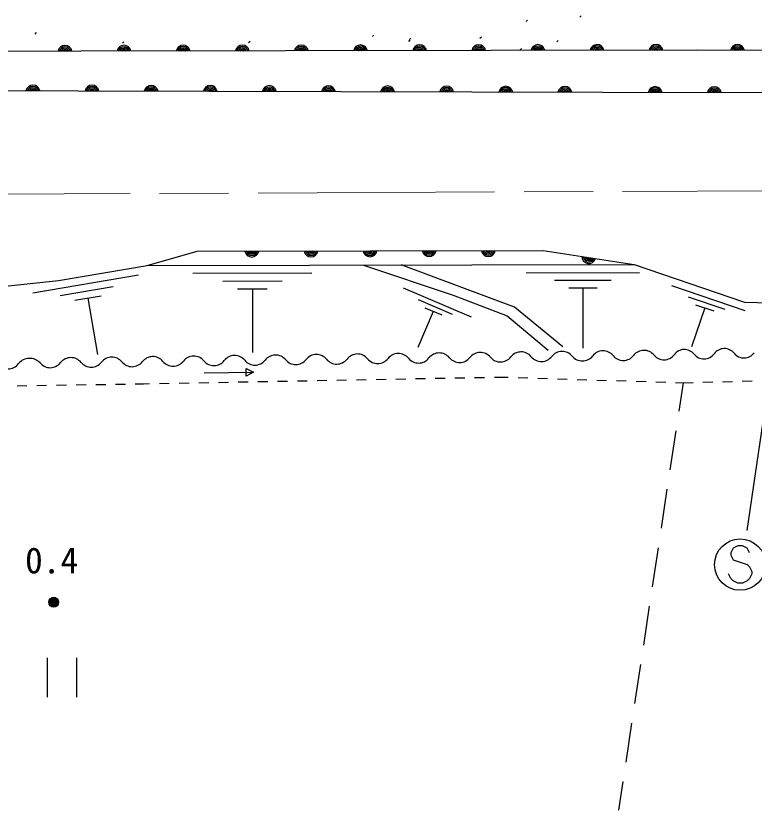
# Model space of a CAD drawing. Units: millimetres, scale not verified. Extents: x 40000 to 680000, y 20000 to 380000.
# Drawn here: x 398320 to 435787, y 251060 to 291364 of the extents above; entities that cross this region are included whole.
import ezdxf
from ezdxf.enums import TextEntityAlignment as Align

# ---------------------------------------------------------------- set-up
doc = ezdxf.new("R2010")
doc.units = ezdxf.units.MM
doc.header["$LTSCALE"] = 1000
doc.linetypes.add('CHAIN', pattern=[18.5, 12, -1.5, 3.5, -1.5])
for name, color, linetype, lineweight in [('M-BGD', 7, 'Continuous', 25), ('M-BMK', 2, 'CHAIN', 13), ('M-STR-STRC', 7, 'Continuous', 25)]:
    doc.layers.add(name, color=color, linetype=linetype, lineweight=lineweight)
doc.styles.add('ＭＳ ゴシック', font='')
doc.styles.get('ＭＳ ゴシック').set_extended_font_data('MS Gothic')

msp = doc.modelspace()

# ---------------------------------------------------------------- linework, layer by layer
at = {"layer": 'M-BGD'}
for p, q in [((424214, 291072), (424284, 291143)), ((426940, 291293), (427010, 291364)), ((399303, 290444), (399374, 290515)), ((416416, 290311), (416487, 290382)), ((418292, 290163), (418363, 290234)), ((421873, 290237), (421944, 290308)), ((403736, 289978), (403806, 290049)), ((410132, 290018), (410202, 290089)), ((418268, 290072), (418339, 290143)), ((425779, 290041), (425850, 290112)), ((423913, 289646), (423984, 289717)), ((399172, 277303), (404538, 278222)), ((407306, 278308), (413340, 278317)), ((424218, 278333), (429970, 278341)), ((408815, 277908), (411832, 277912)), ((425657, 277951), (428532, 277956)), ((400575, 277175), (403258, 277635)), ((409570, 277507), (411078, 277509)), ((410324, 277508), (410329, 274290)), ((417975, 277558), (421419, 276100)), ((426376, 277569), (427814, 277571)), ((427095, 277570), (427100, 274502)), ((431594, 277677), (435309, 276414)), ((401307, 276933), (402648, 277162)), ((401977, 277047), (402468, 274186)), ((418739, 276964), (420461, 276235)), ((432438, 277113), (434296, 276482)), ((419072, 276552), (419933, 276187)), ((433283, 276550), (432610, 274568)), ((432819, 276708), (433748, 276392)), ((419503, 276370), (418725, 274532)), ((407882, 273242), (410381, 273280)), ((410004, 273462), (410381, 273280)), ((410009, 273087), (410004, 273462)), ((410381, 273280), (410009, 273087)), ((413605, 272861), (414105, 272870)), ((414605, 272880), (415105, 272889)), ((415605, 272898), (416105, 272908)), ((416605, 272917), (417105, 272927)), ((417605, 272936), (418105, 272946)), ((418605, 272955), (419105, 272964)), ((419604, 272974), (420104, 272983)), ((420604, 272993), (421104, 273002)), ((421604, 273011), (422104, 273021)), ((422604, 273030), (422906, 273036)), ((422906, 273036), (423304, 273024)), ((423804, 273008), (424304, 272993)), ((424804, 272977), (425303, 272962)), ((425803, 272946), (426303, 272931)), ((426803, 272916), (427302, 272900)), ((427802, 272885), (428302, 272869)), ((398381, 272599), (398881, 272606)), ((399381, 272614), (399881, 272621)), ((400381, 272629), (400881, 272636)), ((401381, 272644), (401881, 272651)), ((402381, 272659), (402881, 272666)), ((403381, 272674), (403881, 272681)), ((404381, 272689), (404805, 272695)), ((404805, 272695), (405107, 272701)), ((405607, 272710), (406107, 272720)), ((406607, 272729), (407107, 272738)), ((407607, 272748), (408106, 272757)), ((408606, 272767), (409106, 272776)), ((409606, 272786), (410106, 272795)), ((410606, 272804), (411106, 272814)), ((411606, 272823), (412106, 272833)), ((412606, 272842), (413106, 272851)), ((428802, 272854), (429301, 272838)), ((429801, 272823), (430301, 272808)), ((430801, 272792), (431300, 272777)), ((431800, 272761), (432199, 272749)), ((431979, 271298), (432199, 272749)), ((432199, 272749), (432686, 272761)), ((433186, 272774), (433686, 272787)), ((434186, 272799), (434685, 272812)), ((435185, 272825), (435685, 272838)), ((431530, 268331), (431829, 270309)), ((431081, 265365), (431380, 267343)), ((430632, 262399), (430931, 264376)), ((430183, 259433), (430482, 261410)), ((399902, 258796), (399902, 256796)), ((401402, 258796), (401402, 256796)), ((429734, 256466), (430033, 258444)), ((429285, 253500), (429584, 255478)), ((428916, 251060), (429135, 252512))]:
    msp.add_line(p, q, dxfattribs=at)
for points in [[(464045, 289580), (432844, 289616), (380775, 289536), (345443, 289563), (326652, 289554), (321270, 289984), (283786, 289437), (244776, 288818), (227913, 288513), (203157, 288728), (174516, 289024), (132152, 289428), (111002, 291025), (107109, 291312)], [(463422, 287423), (428108, 287482), (328257, 287733), (323091, 288029), (265326, 287087), (214198, 286890), (177790, 287132), (130681, 287365), (108078, 289069)], [(404984, 278705), (407514, 279422), (425077, 279458), (429705, 278741)], [(356081, 274633), (368200, 275431), (374900, 275924), (382614, 276409), (395216, 277386), (400482, 277933), (404984, 278705), (429705, 278741), (435302, 276839), (437921, 276767), (453224, 276534)], [(415954, 278721), (420511, 277189), (423256, 276148), (425337, 274408)], [(426072, 274570), (423632, 276579), (417874, 278724)]]:
    msp.add_lwpolyline(points, dxfattribs=at)
for radius in [250, 204, 159, 114, 68.2, 22.7]:
    msp.add_circle((400239, 261611), radius, dxfattribs=at)
for centre, radius, start, end in [((400810, 289513), 354, 8.8862, 171.2914), ((400810, 289513), 283, 11.1103, 169.0674), ((403810, 289517), 354, 8.8862, 171.2914), ((403810, 289517), 283, 11.1103, 169.0674), ((406810, 289522), 354, 8.8862, 171.2914), ((406810, 289522), 283, 11.1103, 169.0674), ((409810, 289527), 354, 8.8862, 171.2914), ((409810, 289527), 283, 11.1103, 169.0674), ((412810, 289531), 354, 8.8862, 171.2914), ((412810, 289531), 283, 11.1103, 169.0674), ((415810, 289536), 354, 8.8862, 171.2914), ((415810, 289536), 283, 11.1103, 169.0674), ((418810, 289541), 354, 8.8862, 171.2914), ((418810, 289541), 283, 11.1103, 169.0674), ((421810, 289545), 354, 8.8862, 171.2914), ((421810, 289545), 283, 11.1103, 169.0674), ((424810, 289550), 354, 8.8862, 171.2914), ((424810, 289550), 283, 11.1103, 169.0674), ((427810, 289555), 354, 8.8862, 171.2914), ((427810, 289555), 283, 11.1103, 169.0674), ((430810, 289559), 354, 8.8862, 171.2914), ((430810, 289559), 283, 11.1103, 169.0674), ((434944, 289560), 354, 8.7296, 171.1348), ((434944, 289560), 283, 10.9537, 168.9108), ((400810, 289513), 212, 14.8566, 165.3211), ((400810, 289513), 142, 22.5683, 157.6093), ((400810, 289513), 100, 32.886, 147.2917), ((403810, 289517), 212, 14.8566, 165.3211), ((403810, 289517), 142, 22.5683, 157.6093), ((403810, 289517), 100, 32.886, 147.2917), ((406810, 289522), 212, 14.8566, 165.3211), ((406810, 289522), 142, 22.5683, 157.6093), ((406810, 289522), 100, 32.886, 147.2917), ((409810, 289527), 212, 14.8566, 165.3211), ((409810, 289527), 142, 22.5683, 157.6093), ((409810, 289527), 100, 32.886, 147.2917), ((412810, 289531), 212, 14.8566, 165.3211), ((412810, 289531), 142, 22.5683, 157.6093), ((412810, 289531), 100, 32.886, 147.2917), ((415810, 289536), 212, 14.8566, 165.3211), ((415810, 289536), 142, 22.5683, 157.6093), ((415810, 289536), 100, 32.886, 147.2917), ((418810, 289541), 212, 14.8566, 165.3211), ((418810, 289541), 142, 22.5683, 157.6093), ((418810, 289541), 100, 32.886, 147.2917), ((421810, 289545), 212, 14.8566, 165.3211), ((421810, 289545), 142, 22.5683, 157.6093), ((421810, 289545), 100, 32.886, 147.2917), ((424810, 289550), 212, 14.8566, 165.3211), ((424810, 289550), 142, 22.5683, 157.6093), ((424810, 289550), 100, 32.886, 147.2917), ((427810, 289555), 212, 14.8566, 165.3211), ((427810, 289555), 142, 22.5683, 157.6093), ((427810, 289555), 100, 32.886, 147.2917), ((430810, 289559), 212, 14.8566, 165.3211), ((430810, 289559), 142, 22.5683, 157.6093), ((430810, 289559), 100, 32.886, 147.2917), ((434944, 289560), 212, 14.7, 165.1644), ((434944, 289560), 142, 22.4117, 157.4527), ((434944, 289560), 100, 32.7294, 147.135), ((399183, 287500), 354, 8.6533, 171.0585), ((399183, 287500), 283, 10.8773, 168.8344), ((402183, 287493), 354, 8.6533, 171.0585), ((402183, 287493), 283, 10.8773, 168.8344), ((405183, 287485), 354, 8.6533, 171.0585), ((408183, 287478), 354, 8.6533, 171.0585), ((411183, 287470), 354, 8.6533, 171.0585), ((414183, 287463), 354, 8.6533, 171.0585), ((417183, 287455), 354, 8.6533, 171.0585), ((420183, 287447), 354, 8.6533, 171.0585), ((423183, 287440), 354, 8.6533, 171.0585), ((426183, 287432), 354, 8.6533, 171.0585), ((430765, 287423), 354, 8.7028, 171.108), ((433765, 287418), 354, 8.7028, 171.108), ((399183, 287500), 212, 14.6237, 165.0881), ((399183, 287500), 142, 22.3354, 157.3764), ((399183, 287500), 100, 32.6531, 147.0587), ((402183, 287493), 212, 14.6237, 165.0881), ((402183, 287493), 142, 22.3354, 157.3764), ((402183, 287493), 100, 32.6531, 147.0587), ((405183, 287485), 283, 10.8773, 168.8344), ((405183, 287485), 212, 14.6237, 165.0881), ((405183, 287485), 142, 22.3354, 157.3764), ((405183, 287485), 100, 32.6531, 147.0587), ((408183, 287478), 283, 10.8773, 168.8344), ((408183, 287478), 212, 14.6237, 165.0881), ((408183, 287478), 142, 22.3354, 157.3764), ((408183, 287478), 100, 32.6531, 147.0587), ((411183, 287470), 283, 10.8773, 168.8344), ((411183, 287470), 212, 14.6237, 165.0881), ((411183, 287470), 142, 22.3354, 157.3764), ((411183, 287470), 100, 32.6531, 147.0587), ((414183, 287463), 283, 10.8773, 168.8344), ((414183, 287463), 212, 14.6237, 165.0881), ((414183, 287463), 142, 22.3354, 157.3764), ((414183, 287463), 100, 32.6531, 147.0587), ((417183, 287455), 283, 10.8773, 168.8344), ((417183, 287455), 212, 14.6237, 165.0881), ((417183, 287455), 142, 22.3354, 157.3764), ((417183, 287455), 100, 32.6531, 147.0587), ((420183, 287447), 283, 10.8773, 168.8344), ((420183, 287447), 212, 14.6237, 165.0881), ((420183, 287447), 142, 22.3354, 157.3764), ((420183, 287447), 100, 32.6531, 147.0587), ((423183, 287440), 283, 10.8773, 168.8344), ((423183, 287440), 212, 14.6237, 165.0881), ((423183, 287440), 142, 22.3354, 157.3764), ((423183, 287440), 100, 32.6531, 147.0587), ((426183, 287432), 283, 10.8773, 168.8344), ((426183, 287432), 212, 14.6237, 165.0881), ((426183, 287432), 142, 22.3354, 157.3764), ((426183, 287432), 100, 32.6531, 147.0587), ((430765, 287423), 283, 10.9268, 168.8839), ((430765, 287423), 212, 14.6732, 165.1376), ((430765, 287423), 142, 22.3849, 157.4259), ((430765, 287423), 100, 32.7026, 147.1082), ((433765, 287418), 283, 10.9268, 168.8839), ((433765, 287418), 212, 14.6732, 165.1376), ((433765, 287418), 142, 22.3849, 157.4259), ((433765, 287418), 100, 32.7026, 147.1082), ((410295, 279482), 354, 188.9145, 351.3196), ((410295, 279482), 283, 191.1385, 349.0956), ((410295, 279482), 212, 194.8848, 345.3493), ((410295, 279482), 142, 202.5966, 337.6375), ((410295, 279482), 100, 212.9142, 327.3199), ((413295, 279488), 354, 188.9145, 351.3196), ((413295, 279488), 283, 191.1385, 349.0956), ((413295, 279488), 212, 194.8848, 345.3493), ((413295, 279488), 142, 202.5966, 337.6375), ((413295, 279488), 100, 212.9142, 327.3199), ((416295, 279494), 354, 188.9145, 351.3196), ((416295, 279494), 283, 191.1385, 349.0956), ((416295, 279494), 212, 194.8848, 345.3493), ((416295, 279494), 142, 202.5966, 337.6375), ((416295, 279494), 100, 212.9142, 327.3199), ((419295, 279501), 354, 188.9145, 351.3196), ((419295, 279501), 283, 191.1385, 349.0956), ((419295, 279501), 212, 194.8848, 345.3493), ((419295, 279501), 142, 202.5966, 337.6375), ((419295, 279501), 100, 212.9142, 327.3199), ((422295, 279507), 354, 188.9145, 351.3196), ((422295, 279507), 283, 191.1385, 349.0956), ((422295, 279507), 212, 194.8848, 345.3493), ((422295, 279507), 142, 202.5966, 337.6375), ((422295, 279507), 100, 212.9142, 327.3199), ((427399, 279153), 354, 179.9845, 342.3897), ((427399, 279153), 283, 182.2086, 340.1657), ((427399, 279153), 212, 185.9549, 336.4193), ((427399, 279153), 142, 193.6666, 328.7076), ((427399, 279153), 100, 203.9843, 318.3899), ((434273, 273840), 641, 38.9213, 143.7532), ((405267, 273411), 664, 39.3193, 142.1319), ((407344, 273438), 664, 39.3193, 142.1319), ((409422, 273464), 664, 39.3193, 142.1319), ((411499, 273490), 664, 39.3193, 142.1319), ((413576, 273517), 664, 39.3193, 142.1319), ((415654, 273543), 664, 39.3193, 142.1319), ((417731, 273569), 664, 39.3193, 142.1319), ((419809, 273596), 664, 39.3193, 142.1319), ((421886, 273622), 664, 39.3193, 142.1319), ((423963, 273648), 664, 39.3193, 142.1319), ((424991, 274490), 664, 219.3193, 322.132), ((426041, 273674), 664, 39.3193, 142.1319), ((427069, 274517), 664, 219.3193, 322.132), ((428118, 273701), 664, 39.3193, 142.1319), ((429146, 274543), 664, 219.3193, 322.132), ((430195, 273727), 664, 39.3193, 142.1319), ((431208, 274551), 641, 218.9213, 323.7532), ((432242, 273793), 641, 38.9213, 143.7532), ((433239, 274598), 641, 218.9213, 323.7532), ((435270, 274646), 641, 218.9213, 323.7532), ((397894, 274171), 723, 222.7552, 321.065), ((399018, 273263), 723, 42.7552, 141.065), ((400063, 274175), 664, 219.3193, 322.132), ((401112, 273359), 664, 39.3193, 142.1319), ((402140, 274201), 664, 219.3193, 322.132), ((403189, 273385), 664, 39.3193, 142.1319), ((404218, 274227), 664, 219.3193, 322.132), ((406295, 274254), 664, 219.3193, 322.132), ((408372, 274280), 664, 219.3193, 322.132), ((410450, 274306), 664, 219.3193, 322.132), ((412527, 274332), 664, 219.3193, 322.132), ((414605, 274359), 664, 219.3193, 322.132), ((416682, 274385), 664, 219.3193, 322.132), ((418759, 274411), 664, 219.3193, 322.132), ((420837, 274438), 664, 219.3193, 322.132), ((422914, 274464), 664, 219.3193, 322.132)]:
    msp.add_arc(centre, radius, start, end, dxfattribs=at)
at = {"layer": 'M-BMK'}
msp.add_line((373616, 282206), (449947, 282555), dxfattribs=at)
at = {"layer": 'M-STR-STRC'}
for p, q in [((437482, 279378), (435419, 265241)), ((434960, 264465), (434723, 264346)), ((435196, 264465), (434960, 264465)), ((435432, 264346), (435196, 264465)), ((434723, 264346), (434605, 264110)), ((434605, 264110), (434605, 263992)), ((434605, 263992), (434723, 263755)), ((435551, 264110), (435432, 264346)), ((434723, 263755), (435432, 263519)), ((435432, 263519), (435551, 263401)), ((435551, 263401), (435669, 263165)), ((434605, 262810), (434487, 263046)), ((434723, 262692), (434605, 262810)), ((435551, 262810), (435432, 262692)), ((435669, 263046), (435551, 262810)), ((435669, 263165), (435669, 263046)), ((434960, 262574), (434723, 262692)), ((435196, 262574), (434960, 262574)), ((435432, 262692), (435196, 262574))]:
    msp.add_line(p, q, dxfattribs=at)
msp.add_circle((435078, 263519), 1300, dxfattribs=at)

# ---------------------------------------------------------------- texts
at = {"layer": 'M-BGD', "style": 'ＭＳ ゴシック'}
msp.add_text('0.4', height=1320, dxfattribs=at).set_placement((398786, 262676), align=Align.BOTTOM_LEFT)

doc.saveas('drawing.dxf')
